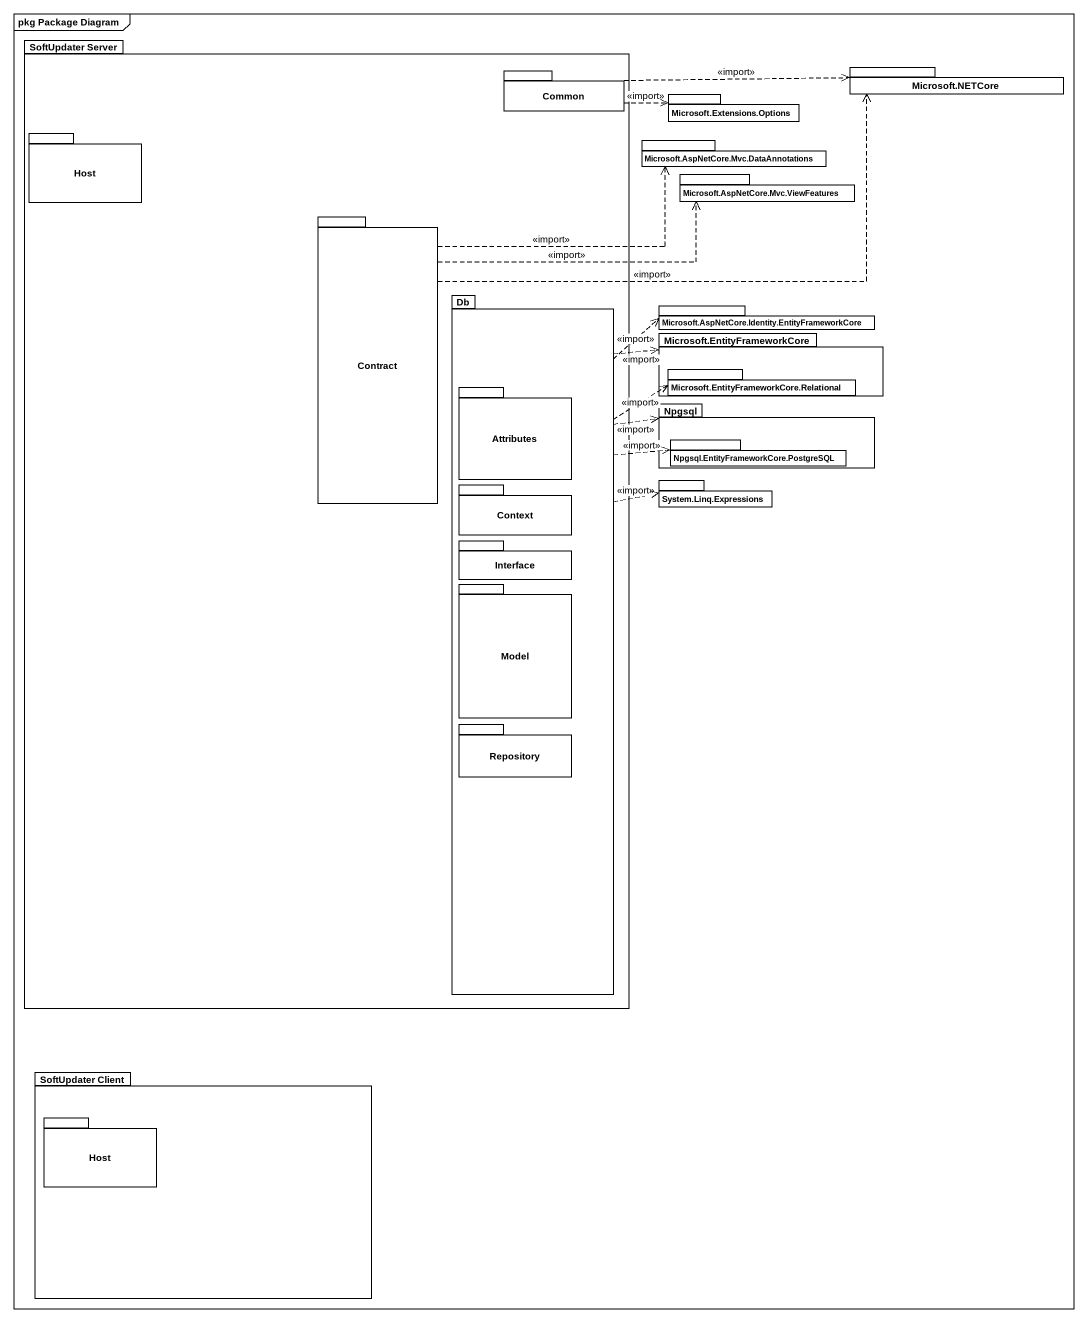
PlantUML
@startuml
mainframe pkg Package Diagram
package "SoftUpdater Server" as SoftUpdater_Server {
  package Common {
  }
  package Host {
  }
  package Contract {
  }
  package Db {
    package Attributes {
    }
    package Context {
    }
    package "Interface" as Interface_ {
    }
    package Model {
    }
    package Repository {
    }
  }
}
package "Microsoft.Extensions.Options" as Microsoft_Extensions_Options {
}
package "Microsoft.NETCore" as Microsoft_NETCore {
}
package "Microsoft.AspNetCore.Mvc.DataAnnotations" as Microsoft_AspNetCore_Mvc {
}
package "Microsoft.AspNetCore.Mvc.ViewFeatures" as Microsoft_AspNetCore_Mvc_2 {
}
package "Microsoft.EntityFrameworkCore" as Microsoft {
  package "Microsoft.EntityFrameworkCore.Relational" as Microsoft_2 {
  }
}
package "Microsoft.AspNetCore.Identity.EntityFrameworkCore" as Microsoft_AspNetCore {
}
package Npgsql {
  package "Npgsql.EntityFrameworkCore.PostgreSQL" as Npgsql_EntityFrameworkCore {
  }
}
package "System.Linq.Expressions" as System_Linq_Expressions {
}
package "SoftUpdater Client" as SoftUpdater_Client {
  package "Host" as Host_2 {
  }
}
Common .right.> Microsoft_Extensions_Options : <<import>>
Common .right.> Microsoft_NETCore : <<import>>
Contract .right.> Microsoft_NETCore : <<import>>
Contract .right.> Microsoft_AspNetCore_Mvc : <<import>>
Contract .right.> Microsoft_AspNetCore_Mvc_2 : <<import>>
Db .up.> Microsoft : <<import>>
Db .up.> Microsoft_AspNetCore : <<import>>
Db .up.> Microsoft_2 : <<import>>
Db .up.> Npgsql : <<import>>
Db .up.> Npgsql_EntityFrameworkCore : <<import>>
Db .up.> System_Linq_Expressions : <<import>>
@enduml
